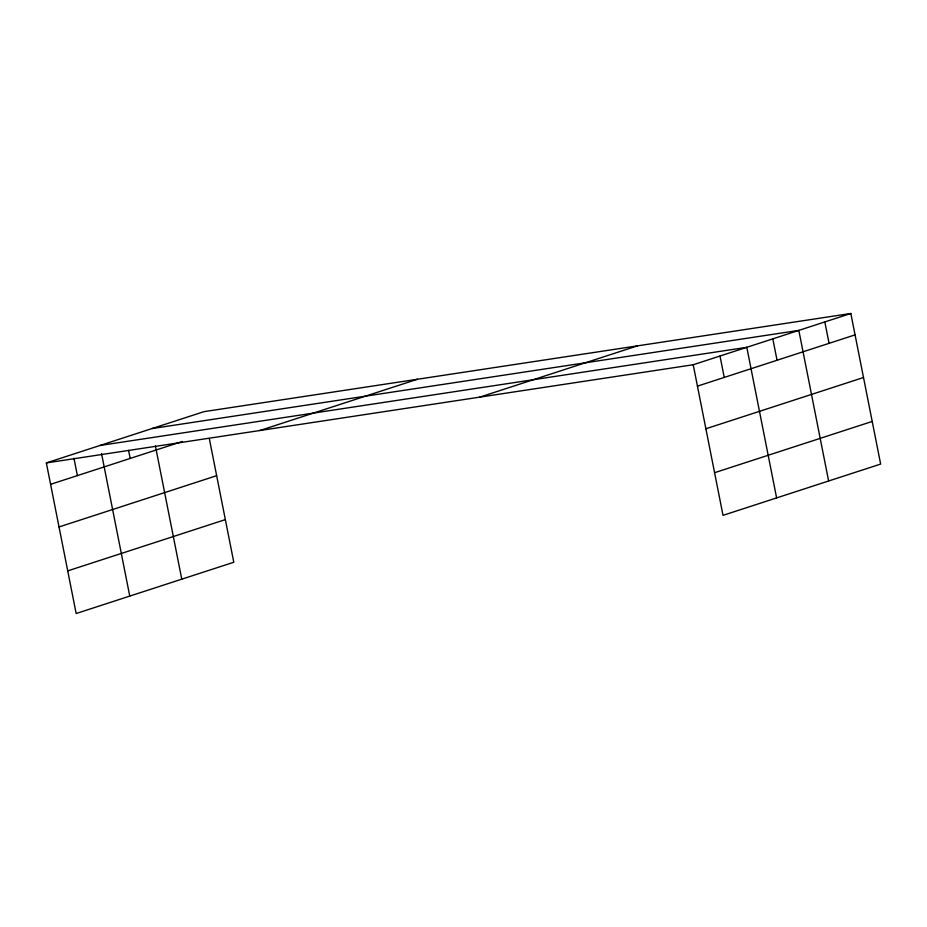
<?xml version="1.0" encoding="UTF-8"?>
<svg xmlns="http://www.w3.org/2000/svg" width="927" height="927" viewBox="0 0 927 927"><rect width="100%" height="100%" fill="white"/><g stroke="black" fill="none" stroke-linecap="round" stroke-linejoin="round"><path stroke-width="1.39" d="M209.305 438.552L233.789 562.26L76.165 613.523L46.35 462.921L203.975 411.658L850.835 313.477L880.65 464.079L723.025 515.342L693.211 364.74L850.835 313.477M50.591 484.323L182.202 441.519M259.815 430.522L417.44 379.259M59.027 526.953L216.651 475.69M479.746 397.138L637.37 345.875M67.729 570.881L225.354 519.618M697.44 386.142L855.065 334.879M705.887 428.772L863.512 377.509M714.578 472.7L872.203 421.449M151.958 428.575L798.819 330.394L828.634 480.997M99.942 445.493L746.803 347.312L776.617 497.915M46.35 462.921L693.211 364.74M824.821 321.936L829.062 343.338M772.805 338.853L777.046 360.255M720.001 356.026L724.242 377.428M155.4 445.957L181.773 579.178M128.598 450.406L130.186 458.425M101.53 453.512L129.757 596.084M73.94 458.216L77.381 475.609"/></g></svg>
